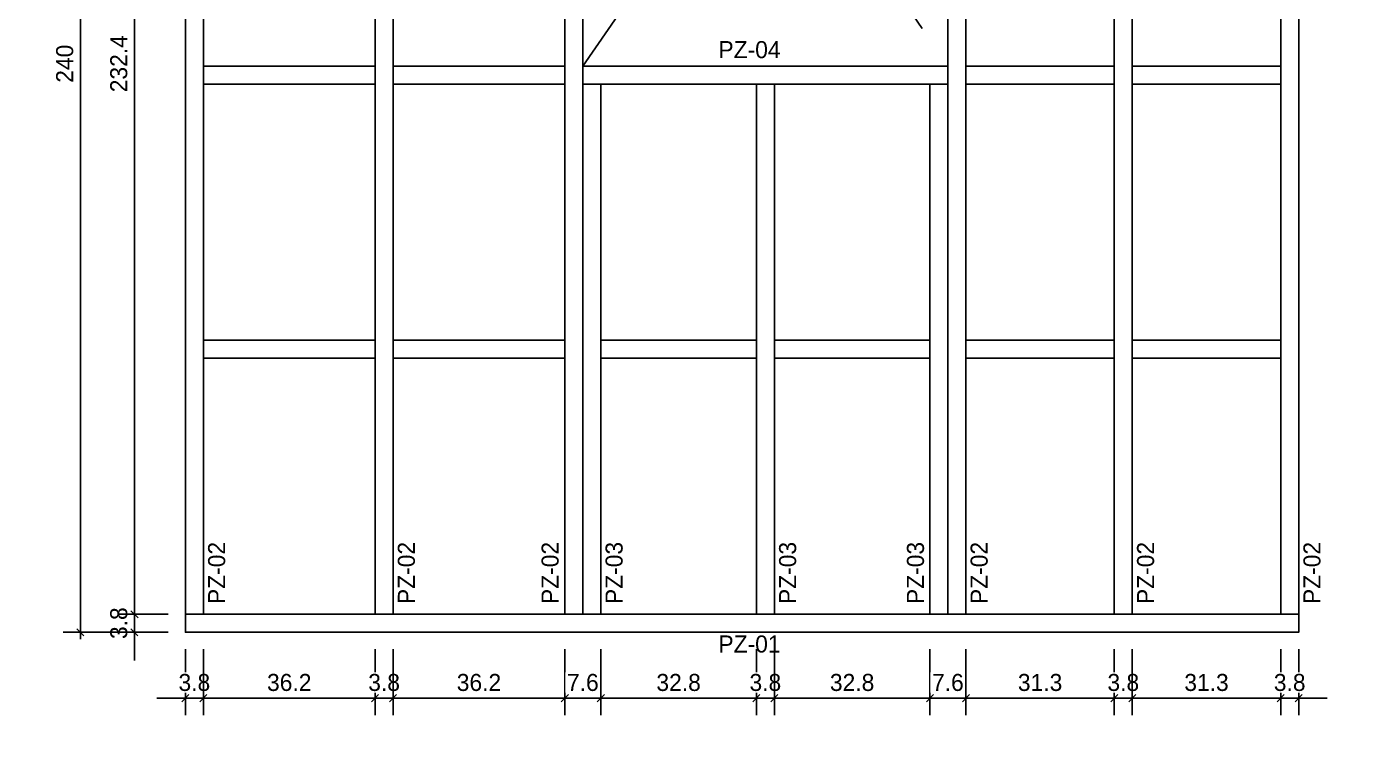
# Model space of a CAD drawing. Header units: millimetres. Extents: x 19458 to 19801, y 4351 to 4752.
# Drawn here: x 19547.248 to 19550.078, y 4504.776 to 4506.265 of the extents above; entities that cross this region are included whole.
import ezdxf

# ---------------------------------------------------------------- set-up
doc = ezdxf.new("R2010")
doc.units = ezdxf.units.MM
doc.linetypes.add('HIDDEN2', pattern=[4.7625, 3.175, -1.5875])
for name, color, linetype in [('0 @ 0.2', 7, 'Continuous'), ('cotas', 1, 'Continuous'), ('cotas @ 300', 1, 'Continuous'), ('cotas @ 400', 1, 'Continuous'), ('cotas @ 500', 1, 'Continuous'), ('PANELES PARED', 2, 'Continuous'), ('TEXTO @ 0.2', 2, 'Continuous')]:
    doc.layers.add(name, color=color, linetype=linetype)
doc.styles.add('century gothic', font='GOTHIC.TTF')
doc.styles.add('COTAS SMC', font='GOTHIC.TTF')
doc.dimstyles.new('ANOTATIVE 100 SMCONSTRUCCIONES', dxfattribs={"dimscale": 0, "dimtxt": 0.18, "dimasz": 0.15, "dimexe": 0.18, "dimexo": 0.09, "dimgap": 0.1, "dimtad": 1, "dimzin": 0, "dimdsep": 46, "dimtxsty": 'century gothic', "dimblk1": 'FLECHA1', "dimblk2": 'FLECHA1', "dimsah": 1, "dimcen": 0.18, "dimdle": 0.075, "dimclrd": 1, "dimclre": 1, "dimclrt": 2, "dimaunit": 1, "dimadec": 0, "dimazin": 0, "dimtfac": 0.75, "dimtix": 1, "dimtmove": 2, "dimatfit": 3, "dimfxl": 0.09, "dimtvp": 1.5, "dimtfill": 1, "dimtolj": 1, "dimtzin": 0, "dimarcsym": 0})
doc.dimstyles.new('ANOTATIVE CM SMCONSTRUCCIONES', dxfattribs={"dimscale": 0, "dimtxt": 0.18, "dimasz": 0.15, "dimexe": 0.18, "dimexo": 0.18, "dimgap": 0.07, "dimtad": 1, "dimdec": 1, "dimlfac": 100, "dimdsep": 46, "dimtxsty": 'century gothic', "dimblk1": 'FLECHA1', "dimblk2": 'FLECHA1', "dimsah": 1, "dimcen": 0.18, "dimdle": 0.075, "dimclrd": 1, "dimclre": 1, "dimclrt": 2, "dimaunit": 1, "dimadec": 0, "dimazin": 2, "dimtfac": 0.75, "dimtdec": 1, "dimtix": 1, "dimtmove": 2, "dimatfit": 3, "dimfxl": 0.09, "dimtvp": 1.5, "dimtfill": 1, "dimtolj": 1, "dimtzin": 0, "dimarcsym": 0})
doc.dimstyles.new('PIES SMCONSTRUCCIONES', dxfattribs={"dimscale": 0, "dimtxt": 0.18, "dimasz": 0.2, "dimexe": 0.18, "dimexo": 0, "dimgap": 0.1, "dimtad": 1, "dimdec": 0, "dimlfac": 39.370079, "dimzin": 0, "dimdsep": 46, "dimlunit": 4, "dimtxsty": 'COTAS SMC', "dimblk1": 'FLECHA1', "dimblk2": 'FLECHA1', "dimsah": 1, "dimcen": 0.2, "dimdle": 0.075, "dimclrd": 1, "dimclre": 1, "dimclrt": 2, "dimaunit": 1, "dimadec": 0, "dimazin": 0, "dimtfac": 0.75, "dimtdec": 0, "dimtix": 1, "dimtmove": 2, "dimatfit": 3, "dimfxl": 0.09, "dimtvp": 1.5, "dimtfill": 1, "dimtolj": 1, "dimtzin": 0, "dimarcsym": 0})

# ---------------------------------------------------------------- blocks, each defined once
blk = doc.blocks.new('FLECHA1')
at = {"color": 4}
blk.add_line((-0.246176, -0.248081), (0.248081, 0.25), dxfattribs=at)
at = {"color": 1}
blk.add_line((-1, 0), (0.496162, 0), dxfattribs=at)
blk = doc.blocks.new('*D1568')
at = {"layer": 'cotas', "color": 1, "lineweight": -2, "transparency": 16777216}
for p, q in [((19614.326, 4625.8448), (19614.326, 4700.8448)), ((19570.9836, 4550.8448), (19524.326, 4550.8448)), ((19614.326, 4548.4298), (19614.326, 4550.8448)), ((19570.5339, 4548.4298), (19524.326, 4548.4298)), ((19614.326, 4473.4298), (19614.326, 4398.4298))]:
    blk.add_line(p, q, dxfattribs=at)
at = {"layer": 'Defpoints', "color": 0, "transparency": 16777216}
for p in [(19614.326, 4550.8448), (19615.9836, 4550.8448), (19615.5339, 4548.4298)]:
    blk.add_point(p, dxfattribs=at)
at = {"layer": 'cotas', "color": 1, "lineweight": -2, "transparency": 16777216, "xscale": 75, "yscale": 75, "zscale": 75}
for p, rotation in [((19614.326, 4550.8448), 270), ((19614.326, 4548.4298), 90)]:
    blk.add_blockref('FLECHA1', p, dxfattribs=dict(at, rotation=rotation))
at = {"layer": 'cotas', "color": 2, "transparency": 16777216, "insert": (19517.3376, 4549.6373), "char_height": 90, "attachment_point": 5, "rotation": 90, "style": 'century gothic', "bg_fill": 3, "box_fill_scale": 1.1, "bg_fill_color": 256, "bg_fill_true_color": 13158600, "bg_fill_transparency": 0}
blk.add_mtext('\\A1;2.42', dxfattribs=at)
blk = doc.blocks.new('*D1614')
at = {"layer": 'cotas', "color": 1, "lineweight": -2, "transparency": 16777216}
for p, q in [((19614.326, 4595.8448), (19614.326, 4640.8448)), ((19588.9836, 4550.8448), (19560.326, 4550.8448)), ((19614.326, 4548.4298), (19614.326, 4550.8448)), ((19588.5339, 4548.4298), (19560.326, 4548.4298)), ((19614.326, 4503.4298), (19614.326, 4458.4298))]:
    blk.add_line(p, q, dxfattribs=at)
at = {"layer": 'Defpoints', "color": 0, "transparency": 16777216}
for p in [(19614.326, 4550.8448), (19615.9836, 4550.8448), (19615.5339, 4548.4298)]:
    blk.add_point(p, dxfattribs=at)
at = {"layer": 'cotas', "color": 1, "lineweight": -2, "transparency": 16777216, "xscale": 45, "yscale": 45, "zscale": 45}
for p, rotation in [((19614.326, 4550.8448), 270), ((19614.326, 4548.4298), 90)]:
    blk.add_blockref('FLECHA1', p, dxfattribs=dict(at, rotation=rotation))
at = {"layer": 'cotas', "color": 2, "transparency": 16777216, "insert": (19556.133, 4549.6373), "char_height": 54, "attachment_point": 5, "rotation": 90, "style": 'century gothic', "bg_fill": 3, "box_fill_scale": 1.1, "bg_fill_color": 256, "bg_fill_true_color": 13158600, "bg_fill_transparency": 0}
blk.add_mtext('\\A1;2.42', dxfattribs=at)
blk = doc.blocks.new('*D1620')
at = {"layer": 'cotas', "color": 1, "lineweight": -2, "transparency": 16777216}
for p, q in [((19614.326, 4610.8448), (19614.326, 4670.8448)), ((19579.9836, 4550.8448), (19542.326, 4550.8448)), ((19614.326, 4548.4298), (19614.326, 4550.8448)), ((19579.5339, 4548.4298), (19542.326, 4548.4298)), ((19614.326, 4488.4298), (19614.326, 4428.4298))]:
    blk.add_line(p, q, dxfattribs=at)
at = {"layer": 'Defpoints', "color": 0, "transparency": 16777216}
for p in [(19614.326, 4550.8448), (19615.9836, 4550.8448), (19615.5339, 4548.4298)]:
    blk.add_point(p, dxfattribs=at)
at = {"layer": 'cotas', "color": 1, "lineweight": -2, "transparency": 16777216, "xscale": 60, "yscale": 60, "zscale": 60}
for p, rotation in [((19614.326, 4550.8448), 270), ((19614.326, 4548.4298), 90)]:
    blk.add_blockref('FLECHA1', p, dxfattribs=dict(at, rotation=rotation))
at = {"layer": 'cotas', "color": 2, "transparency": 16777216, "insert": (19536.7353, 4549.6373), "char_height": 72, "attachment_point": 5, "rotation": 90, "style": 'century gothic', "bg_fill": 3, "box_fill_scale": 1.1, "bg_fill_color": 256, "bg_fill_true_color": 13158600, "bg_fill_transparency": 0}
blk.add_mtext('\\A1;2.42', dxfattribs=at)
blk = doc.blocks.new('*D1623')
at = {"layer": 'cotas', "color": 1, "lineweight": -2, "transparency": 16777216}
for p, q in [((19620.0128, 4651.7533), (19620.0128, 4751.7533)), ((19620.4168, 4551.7533), (19530.0128, 4551.7533)), ((19620.0128, 4550.5333), (19620.0128, 4551.7533)), ((19620.4168, 4550.5333), (19530.0128, 4550.5333)), ((19620.0128, 4450.5333), (19620.0128, 4350.5333))]:
    blk.add_line(p, q, dxfattribs=at)
at = {"layer": 'Defpoints', "color": 0, "transparency": 16777216}
for p in [(19620.0128, 4551.7533), (19620.4168, 4551.7533), (19620.4168, 4550.5333)]:
    blk.add_point(p, dxfattribs=at)
at = {"layer": 'cotas', "color": 1, "lineweight": -2, "transparency": 16777216, "xscale": 100, "yscale": 100, "zscale": 100}
for p, rotation in [((19620.0128, 4551.7533), 270), ((19620.0128, 4550.5333), 90)]:
    blk.add_blockref('FLECHA1', p, dxfattribs=dict(at, rotation=rotation))
at = {"layer": 'cotas', "color": 2, "transparency": 16777216, "insert": (19523.8809, 4551.1433), "char_height": 90, "attachment_point": 5, "rotation": 90, "style": 'COTAS SMC', "bg_fill": 3, "box_fill_scale": 1.1, "bg_fill_color": 256, "bg_fill_true_color": 13158600, "bg_fill_transparency": 0}
blk.add_mtext("\\A1;4'", dxfattribs=at)
blk = doc.blocks.new('PP9')
at = {"layer": 'PANELES PARED', "color": 8, "linetype": 'HIDDEN2', "ltscale": 0.1}
for p, q in [((19480.4086, 4520.0188), (19481.1786, 4521.1482)), ((19480.4086, 4521.1482), (19481.1786, 4520.0188))]:
    blk.add_line(p, q, dxfattribs=at)
at = {"layer": 'PANELES PARED'}
for points in [[(19479.5702, 4521.2242), (19479.5702, 4521.1862), (19481.9186, 4521.1862), (19481.9186, 4521.2242)], [(19479.6082, 4521.1862), (19479.5702, 4521.1862), (19479.5702, 4518.8622), (19479.6082, 4518.8622)], [(19480.0084, 4521.1862), (19479.9704, 4521.1862), (19479.9704, 4518.8622), (19480.0084, 4518.8622)], [(19480.4086, 4521.1862), (19480.3706, 4521.1862), (19480.3706, 4518.8622), (19480.4086, 4518.8622)], [(19480.4086, 4521.1862), (19480.4086, 4521.1482), (19481.1786, 4521.1482), (19481.1786, 4521.1862)], [(19481.2166, 4521.1862), (19481.1786, 4521.1862), (19481.1786, 4518.8622), (19481.2166, 4518.8622)], [(19481.5676, 4521.1862), (19481.5296, 4521.1862), (19481.5296, 4518.8622), (19481.5676, 4518.8622)], [(19481.9186, 4521.1862), (19481.8806, 4521.1862), (19481.8806, 4518.8622), (19481.9186, 4518.8622)], [(19479.6082, 4520.6215), (19479.6082, 4520.5835), (19479.9704, 4520.5835), (19479.9704, 4520.6215)], [(19480.0084, 4520.6215), (19480.0084, 4520.5835), (19480.3706, 4520.5835), (19480.3706, 4520.6215)], [(19481.2166, 4520.6215), (19481.2166, 4520.5835), (19481.5296, 4520.5835), (19481.5296, 4520.6215)], [(19481.5676, 4520.6215), (19481.5676, 4520.5835), (19481.8806, 4520.5835), (19481.8806, 4520.6215)], [(19479.6082, 4520.0188), (19479.6082, 4519.9808), (19479.9704, 4519.9808), (19479.9704, 4520.0188)], [(19480.0084, 4520.0188), (19480.0084, 4519.9808), (19480.3706, 4519.9808), (19480.3706, 4520.0188)], [(19480.4086, 4520.0188), (19480.4086, 4519.9808), (19481.1786, 4519.9808), (19481.1786, 4520.0188)], [(19481.2166, 4520.0188), (19481.2166, 4519.9808), (19481.5296, 4519.9808), (19481.5296, 4520.0188)], [(19481.5676, 4520.0188), (19481.5676, 4519.9808), (19481.8806, 4519.9808), (19481.8806, 4520.0188)], [(19480.4466, 4519.9808), (19480.4086, 4519.9808), (19480.4086, 4518.8622), (19480.4466, 4518.8622)], [(19480.8126, 4519.9808), (19480.7746, 4519.9808), (19480.7746, 4518.8622), (19480.8126, 4518.8622)], [(19481.1786, 4519.9808), (19481.1406, 4519.9808), (19481.1406, 4518.8622), (19481.1786, 4518.8622)], [(19479.6082, 4519.4405), (19479.6082, 4519.4025), (19479.9704, 4519.4025), (19479.9704, 4519.4405)], [(19480.0084, 4519.4405), (19480.0084, 4519.4025), (19480.3706, 4519.4025), (19480.3706, 4519.4405)], [(19480.4466, 4519.4405), (19480.4466, 4519.4025), (19480.7746, 4519.4025), (19480.7746, 4519.4405)], [(19480.8126, 4519.4405), (19480.8126, 4519.4025), (19481.1406, 4519.4025), (19481.1406, 4519.4405)], [(19481.2166, 4519.4405), (19481.2166, 4519.4025), (19481.5296, 4519.4025), (19481.5296, 4519.4405)], [(19481.5676, 4519.4405), (19481.5676, 4519.4025), (19481.8806, 4519.4025), (19481.8806, 4519.4405)], [(19479.5702, 4518.8622), (19479.5702, 4518.8242), (19481.9186, 4518.8242), (19481.9186, 4518.8622)]]:
    blk.add_lwpolyline(points, close=True, dxfattribs=at)
blk = doc.blocks.new('*D489')
at = {"color": 1, "lineweight": -2, "transparency": 16777216}
for p, q in [((19547.4752, 4505.0553), (19547.4752, 4505.0853)), ((19547.5466, 4505.0253), (19547.4392, 4505.0253)), ((19547.4752, 4504.9873), (19547.4752, 4505.0253)), ((19547.5466, 4504.9873), (19547.4392, 4504.9873)), ((19547.4752, 4504.9573), (19547.4752, 4504.9273))]:
    blk.add_line(p, q, dxfattribs=at)
at = {"layer": 'Defpoints', "color": 0, "transparency": 16777216}
for p in [(19547.5826, 4505.0253), (19547.5826, 4504.9873)]:
    blk.add_point(p, dxfattribs=at)
at = {"color": 1, "lineweight": -2, "transparency": 16777216, "xscale": 0.03, "yscale": 0.03, "zscale": 0.03}
for p, rotation in [((19547.4752, 4505.0253), 270), ((19547.4752, 4504.9873), 90)]:
    blk.add_blockref('FLECHA1', p, dxfattribs=dict(at, rotation=rotation))
at = {"color": 2, "transparency": 16777216, "insert": (19547.4423, 4505.0063), "char_height": 0.036, "attachment_point": 5, "rotation": 90, "style": 'century gothic', "bg_fill": 3, "box_fill_scale": 1.1, "bg_fill_color": 256, "bg_fill_true_color": 13158600, "bg_fill_transparency": 0}
blk.add_mtext('\\A1;3.8', dxfattribs=at)
at = {"layer": 'Defpoints', "color": 0, "transparency": 16777216}
blk.add_point((19547.4752, 4505.0253), dxfattribs=at)
blk = doc.blocks.new('*D490')
at = {"color": 1, "lineweight": -2, "transparency": 16777216}
for p, q in [((19547.5466, 4507.3493), (19547.4392, 4507.3493)), ((19547.4752, 4505.0553), (19547.4752, 4507.3193)), ((19547.5466, 4505.0253), (19547.4392, 4505.0253))]:
    blk.add_line(p, q, dxfattribs=at)
at = {"layer": 'Defpoints', "color": 0, "transparency": 16777216}
for p in [(19547.4752, 4507.3493), (19547.5826, 4507.3493), (19547.5826, 4505.0253)]:
    blk.add_point(p, dxfattribs=at)
at = {"color": 1, "lineweight": -2, "transparency": 16777216, "xscale": 0.03, "yscale": 0.03, "zscale": 0.03}
for p, rotation in [((19547.4752, 4507.3493), 90), ((19547.4752, 4505.0253), 270)]:
    blk.add_blockref('FLECHA1', p, dxfattribs=dict(at, rotation=rotation))
at = {"color": 2, "transparency": 16777216, "insert": (19547.4423, 4506.1873), "char_height": 0.036, "attachment_point": 5, "rotation": 90, "style": 'century gothic', "bg_fill": 3, "box_fill_scale": 1.1, "bg_fill_color": 256, "bg_fill_true_color": 13158600, "bg_fill_transparency": 0}
blk.add_mtext('\\A1;232.4', dxfattribs=at)
blk = doc.blocks.new('*D492')
at = {"color": 1, "lineweight": -2, "transparency": 16777216}
for p, q in [((19547.5466, 4507.3873), (19547.3251, 4507.3873)), ((19547.3611, 4505.0173), (19547.3611, 4507.3573)), ((19547.5466, 4504.9873), (19547.3251, 4504.9873))]:
    blk.add_line(p, q, dxfattribs=at)
at = {"layer": 'Defpoints', "color": 0, "transparency": 16777216}
for p in [(19547.3611, 4507.3873), (19547.5826, 4507.3873), (19547.5826, 4504.9873)]:
    blk.add_point(p, dxfattribs=at)
at = {"color": 1, "lineweight": -2, "transparency": 16777216, "xscale": 0.03, "yscale": 0.03, "zscale": 0.03}
for p, rotation in [((19547.3611, 4507.3873), 90), ((19547.3611, 4504.9873), 270)]:
    blk.add_blockref('FLECHA1', p, dxfattribs=dict(at, rotation=rotation))
at = {"color": 2, "transparency": 16777216, "insert": (19547.3282, 4506.1873), "char_height": 0.036, "attachment_point": 5, "rotation": 90, "style": 'century gothic', "bg_fill": 3, "box_fill_scale": 1.1, "bg_fill_color": 256, "bg_fill_true_color": 13158600, "bg_fill_transparency": 0}
blk.add_mtext('\\A1;240', dxfattribs=at)
blk = doc.blocks.new('*D499')
at = {"color": 1, "lineweight": -2, "transparency": 16777216}
for p, q in [((19547.5826, 4504.9513), (19547.5826, 4504.8121)), ((19547.6206, 4504.9513), (19547.6206, 4504.8121)), ((19547.5526, 4504.8481), (19547.5226, 4504.8481)), ((19547.5826, 4504.8481), (19547.6206, 4504.8481)), ((19547.6506, 4504.8481), (19547.6806, 4504.8481))]:
    blk.add_line(p, q, dxfattribs=at)
at = {"layer": 'Defpoints', "color": 0, "transparency": 16777216}
for p in [(19547.5826, 4504.9873), (19547.6206, 4504.9873)]:
    blk.add_point(p, dxfattribs=at)
at = {"color": 1, "lineweight": -2, "transparency": 16777216, "xscale": 0.03, "yscale": 0.03, "zscale": 0.03}
blk.add_blockref('FLECHA1', (19547.5826, 4504.8481), dxfattribs=at)
at = {"color": 1, "lineweight": -2, "transparency": 16777216, "xscale": 0.03, "yscale": 0.03, "zscale": 0.03, "rotation": 180}
blk.add_blockref('FLECHA1', (19547.6206, 4504.8481), dxfattribs=at)
at = {"color": 2, "transparency": 16777216, "insert": (19547.6016, 4504.881), "char_height": 0.036, "attachment_point": 5, "style": 'century gothic', "bg_fill": 3, "box_fill_scale": 1.1, "bg_fill_color": 256, "bg_fill_true_color": 13158600, "bg_fill_transparency": 0}
blk.add_mtext('\\A1;3.8', dxfattribs=at)
at = {"layer": 'Defpoints', "color": 0, "transparency": 16777216}
blk.add_point((19547.6206, 4504.8481), dxfattribs=at)
blk = doc.blocks.new('*D500')
at = {"color": 1, "lineweight": -2, "transparency": 16777216}
for p, q in [((19547.6206, 4504.9513), (19547.6206, 4504.8121)), ((19547.9828, 4504.9513), (19547.9828, 4504.8121)), ((19547.6506, 4504.8481), (19547.9528, 4504.8481))]:
    blk.add_line(p, q, dxfattribs=at)
at = {"layer": 'Defpoints', "color": 0, "transparency": 16777216}
for p in [(19547.6206, 4504.9873), (19547.9828, 4504.9873), (19547.9828, 4504.8481)]:
    blk.add_point(p, dxfattribs=at)
at = {"color": 1, "lineweight": -2, "transparency": 16777216, "xscale": 0.03, "yscale": 0.03, "zscale": 0.03, "rotation": 180}
blk.add_blockref('FLECHA1', (19547.6206, 4504.8481), dxfattribs=at)
at = {"color": 1, "lineweight": -2, "transparency": 16777216, "xscale": 0.03, "yscale": 0.03, "zscale": 0.03}
blk.add_blockref('FLECHA1', (19547.9828, 4504.8481), dxfattribs=at)
at = {"color": 2, "transparency": 16777216, "insert": (19547.8017, 4504.881), "char_height": 0.036, "attachment_point": 5, "style": 'century gothic', "bg_fill": 3, "box_fill_scale": 1.1, "bg_fill_color": 256, "bg_fill_true_color": 13158600, "bg_fill_transparency": 0}
blk.add_mtext('\\A1;36.2', dxfattribs=at)
blk = doc.blocks.new('*D501')
at = {"color": 1, "lineweight": -2, "transparency": 16777216}
for p, q in [((19547.9828, 4504.9513), (19547.9828, 4504.8121)), ((19548.0208, 4504.9513), (19548.0208, 4504.8121)), ((19547.9528, 4504.8481), (19547.9228, 4504.8481)), ((19547.9828, 4504.8481), (19548.0208, 4504.8481)), ((19548.0508, 4504.8481), (19548.0808, 4504.8481))]:
    blk.add_line(p, q, dxfattribs=at)
at = {"layer": 'Defpoints', "color": 0, "transparency": 16777216}
for p in [(19547.9828, 4504.9873), (19548.0208, 4504.9873)]:
    blk.add_point(p, dxfattribs=at)
at = {"color": 1, "lineweight": -2, "transparency": 16777216, "xscale": 0.03, "yscale": 0.03, "zscale": 0.03}
blk.add_blockref('FLECHA1', (19547.9828, 4504.8481), dxfattribs=at)
at = {"color": 1, "lineweight": -2, "transparency": 16777216, "xscale": 0.03, "yscale": 0.03, "zscale": 0.03, "rotation": 180}
blk.add_blockref('FLECHA1', (19548.0208, 4504.8481), dxfattribs=at)
at = {"color": 2, "transparency": 16777216, "insert": (19548.0018, 4504.881), "char_height": 0.036, "attachment_point": 5, "style": 'century gothic', "bg_fill": 3, "box_fill_scale": 1.1, "bg_fill_color": 256, "bg_fill_true_color": 13158600, "bg_fill_transparency": 0}
blk.add_mtext('\\A1;3.8', dxfattribs=at)
at = {"layer": 'Defpoints', "color": 0, "transparency": 16777216}
blk.add_point((19548.0208, 4504.8481), dxfattribs=at)
blk = doc.blocks.new('*D502')
at = {"color": 1, "lineweight": -2, "transparency": 16777216}
for p, q in [((19548.0208, 4504.9513), (19548.0208, 4504.8121)), ((19548.383, 4504.9513), (19548.383, 4504.8121)), ((19548.0508, 4504.8481), (19548.353, 4504.8481))]:
    blk.add_line(p, q, dxfattribs=at)
at = {"layer": 'Defpoints', "color": 0, "transparency": 16777216}
for p in [(19548.0208, 4504.9873), (19548.383, 4504.9873), (19548.383, 4504.8481)]:
    blk.add_point(p, dxfattribs=at)
at = {"color": 1, "lineweight": -2, "transparency": 16777216, "xscale": 0.03, "yscale": 0.03, "zscale": 0.03, "rotation": 180}
blk.add_blockref('FLECHA1', (19548.0208, 4504.8481), dxfattribs=at)
at = {"color": 1, "lineweight": -2, "transparency": 16777216, "xscale": 0.03, "yscale": 0.03, "zscale": 0.03}
blk.add_blockref('FLECHA1', (19548.383, 4504.8481), dxfattribs=at)
at = {"color": 2, "transparency": 16777216, "insert": (19548.2019, 4504.881), "char_height": 0.036, "attachment_point": 5, "style": 'century gothic', "bg_fill": 3, "box_fill_scale": 1.1, "bg_fill_color": 256, "bg_fill_true_color": 13158600, "bg_fill_transparency": 0}
blk.add_mtext('\\A1;36.2', dxfattribs=at)
blk = doc.blocks.new('*D503')
at = {"color": 1, "lineweight": -2, "transparency": 16777216}
for p, q in [((19548.383, 4504.9513), (19548.383, 4504.8121)), ((19548.459, 4504.9513), (19548.459, 4504.8121)), ((19548.353, 4504.8481), (19548.323, 4504.8481)), ((19548.383, 4504.8481), (19548.459, 4504.8481)), ((19548.489, 4504.8481), (19548.519, 4504.8481))]:
    blk.add_line(p, q, dxfattribs=at)
at = {"layer": 'Defpoints', "color": 0, "transparency": 16777216}
for p in [(19548.383, 4504.9873), (19548.459, 4504.9873)]:
    blk.add_point(p, dxfattribs=at)
at = {"color": 1, "lineweight": -2, "transparency": 16777216, "xscale": 0.03, "yscale": 0.03, "zscale": 0.03}
blk.add_blockref('FLECHA1', (19548.383, 4504.8481), dxfattribs=at)
at = {"color": 1, "lineweight": -2, "transparency": 16777216, "xscale": 0.03, "yscale": 0.03, "zscale": 0.03, "rotation": 180}
blk.add_blockref('FLECHA1', (19548.459, 4504.8481), dxfattribs=at)
at = {"color": 2, "transparency": 16777216, "insert": (19548.421, 4504.881), "char_height": 0.036, "attachment_point": 5, "style": 'century gothic', "bg_fill": 3, "box_fill_scale": 1.1, "bg_fill_color": 256, "bg_fill_true_color": 13158600, "bg_fill_transparency": 0}
blk.add_mtext('\\A1;7.6', dxfattribs=at)
at = {"layer": 'Defpoints', "color": 0, "transparency": 16777216}
blk.add_point((19548.459, 4504.8481), dxfattribs=at)
blk = doc.blocks.new('*D504')
at = {"color": 1, "lineweight": -2, "transparency": 16777216}
for p, q in [((19548.459, 4504.9513), (19548.459, 4504.8121)), ((19548.787, 4504.9513), (19548.787, 4504.8121)), ((19548.489, 4504.8481), (19548.757, 4504.8481))]:
    blk.add_line(p, q, dxfattribs=at)
at = {"layer": 'Defpoints', "color": 0, "transparency": 16777216}
for p in [(19548.459, 4504.9873), (19548.787, 4504.9873), (19548.787, 4504.8481)]:
    blk.add_point(p, dxfattribs=at)
at = {"color": 1, "lineweight": -2, "transparency": 16777216, "xscale": 0.03, "yscale": 0.03, "zscale": 0.03, "rotation": 180}
blk.add_blockref('FLECHA1', (19548.459, 4504.8481), dxfattribs=at)
at = {"color": 1, "lineweight": -2, "transparency": 16777216, "xscale": 0.03, "yscale": 0.03, "zscale": 0.03}
blk.add_blockref('FLECHA1', (19548.787, 4504.8481), dxfattribs=at)
at = {"color": 2, "transparency": 16777216, "insert": (19548.623, 4504.881), "char_height": 0.036, "attachment_point": 5, "style": 'century gothic', "bg_fill": 3, "box_fill_scale": 1.1, "bg_fill_color": 256, "bg_fill_true_color": 13158600, "bg_fill_transparency": 0}
blk.add_mtext('\\A1;32.8', dxfattribs=at)
blk = doc.blocks.new('*D505')
at = {"color": 1, "lineweight": -2, "transparency": 16777216}
for p, q in [((19548.787, 4504.9513), (19548.787, 4504.8121)), ((19548.825, 4504.9513), (19548.825, 4504.8121)), ((19548.757, 4504.8481), (19548.727, 4504.8481)), ((19548.787, 4504.8481), (19548.825, 4504.8481)), ((19548.855, 4504.8481), (19548.885, 4504.8481))]:
    blk.add_line(p, q, dxfattribs=at)
at = {"layer": 'Defpoints', "color": 0, "transparency": 16777216}
for p in [(19548.787, 4504.9873), (19548.825, 4504.9873)]:
    blk.add_point(p, dxfattribs=at)
at = {"color": 1, "lineweight": -2, "transparency": 16777216, "xscale": 0.03, "yscale": 0.03, "zscale": 0.03}
blk.add_blockref('FLECHA1', (19548.787, 4504.8481), dxfattribs=at)
at = {"color": 1, "lineweight": -2, "transparency": 16777216, "xscale": 0.03, "yscale": 0.03, "zscale": 0.03, "rotation": 180}
blk.add_blockref('FLECHA1', (19548.825, 4504.8481), dxfattribs=at)
at = {"color": 2, "transparency": 16777216, "insert": (19548.806, 4504.881), "char_height": 0.036, "attachment_point": 5, "style": 'century gothic', "bg_fill": 3, "box_fill_scale": 1.1, "bg_fill_color": 256, "bg_fill_true_color": 13158600, "bg_fill_transparency": 0}
blk.add_mtext('\\A1;3.8', dxfattribs=at)
at = {"layer": 'Defpoints', "color": 0, "transparency": 16777216}
blk.add_point((19548.825, 4504.8481), dxfattribs=at)
blk = doc.blocks.new('*D506')
at = {"color": 1, "lineweight": -2, "transparency": 16777216}
for p, q in [((19548.825, 4504.9513), (19548.825, 4504.8121)), ((19549.153, 4504.9513), (19549.153, 4504.8121)), ((19548.855, 4504.8481), (19549.123, 4504.8481))]:
    blk.add_line(p, q, dxfattribs=at)
at = {"layer": 'Defpoints', "color": 0, "transparency": 16777216}
for p in [(19548.825, 4504.9873), (19549.153, 4504.9873), (19549.153, 4504.8481)]:
    blk.add_point(p, dxfattribs=at)
at = {"color": 1, "lineweight": -2, "transparency": 16777216, "xscale": 0.03, "yscale": 0.03, "zscale": 0.03, "rotation": 180}
blk.add_blockref('FLECHA1', (19548.825, 4504.8481), dxfattribs=at)
at = {"color": 1, "lineweight": -2, "transparency": 16777216, "xscale": 0.03, "yscale": 0.03, "zscale": 0.03}
blk.add_blockref('FLECHA1', (19549.153, 4504.8481), dxfattribs=at)
at = {"color": 2, "transparency": 16777216, "insert": (19548.989, 4504.881), "char_height": 0.036, "attachment_point": 5, "style": 'century gothic', "bg_fill": 3, "box_fill_scale": 1.1, "bg_fill_color": 256, "bg_fill_true_color": 13158600, "bg_fill_transparency": 0}
blk.add_mtext('\\A1;32.8', dxfattribs=at)
blk = doc.blocks.new('*D507')
at = {"color": 1, "lineweight": -2, "transparency": 16777216}
for p, q in [((19549.153, 4504.9513), (19549.153, 4504.8121)), ((19549.229, 4504.9513), (19549.229, 4504.8121)), ((19549.123, 4504.8481), (19549.093, 4504.8481)), ((19549.153, 4504.8481), (19549.229, 4504.8481)), ((19549.259, 4504.8481), (19549.289, 4504.8481))]:
    blk.add_line(p, q, dxfattribs=at)
at = {"layer": 'Defpoints', "color": 0, "transparency": 16777216}
for p in [(19549.153, 4504.9873), (19549.229, 4504.9873)]:
    blk.add_point(p, dxfattribs=at)
at = {"color": 1, "lineweight": -2, "transparency": 16777216, "xscale": 0.03, "yscale": 0.03, "zscale": 0.03}
blk.add_blockref('FLECHA1', (19549.153, 4504.8481), dxfattribs=at)
at = {"color": 1, "lineweight": -2, "transparency": 16777216, "xscale": 0.03, "yscale": 0.03, "zscale": 0.03, "rotation": 180}
blk.add_blockref('FLECHA1', (19549.229, 4504.8481), dxfattribs=at)
at = {"color": 2, "transparency": 16777216, "insert": (19549.191, 4504.881), "char_height": 0.036, "attachment_point": 5, "style": 'century gothic', "bg_fill": 3, "box_fill_scale": 1.1, "bg_fill_color": 256, "bg_fill_true_color": 13158600, "bg_fill_transparency": 0}
blk.add_mtext('\\A1;7.6', dxfattribs=at)
at = {"layer": 'Defpoints', "color": 0, "transparency": 16777216}
blk.add_point((19549.229, 4504.8481), dxfattribs=at)
blk = doc.blocks.new('*D508')
at = {"color": 1, "lineweight": -2, "transparency": 16777216}
for p, q in [((19549.229, 4504.9513), (19549.229, 4504.8121)), ((19549.542, 4504.9513), (19549.542, 4504.8121)), ((19549.259, 4504.8481), (19549.512, 4504.8481))]:
    blk.add_line(p, q, dxfattribs=at)
at = {"layer": 'Defpoints', "color": 0, "transparency": 16777216}
for p in [(19549.229, 4504.9873), (19549.542, 4504.9873), (19549.542, 4504.8481)]:
    blk.add_point(p, dxfattribs=at)
at = {"color": 1, "lineweight": -2, "transparency": 16777216, "xscale": 0.03, "yscale": 0.03, "zscale": 0.03, "rotation": 180}
blk.add_blockref('FLECHA1', (19549.229, 4504.8481), dxfattribs=at)
at = {"color": 1, "lineweight": -2, "transparency": 16777216, "xscale": 0.03, "yscale": 0.03, "zscale": 0.03}
blk.add_blockref('FLECHA1', (19549.542, 4504.8481), dxfattribs=at)
at = {"color": 2, "transparency": 16777216, "insert": (19549.3855, 4504.881), "char_height": 0.036, "attachment_point": 5, "style": 'century gothic', "bg_fill": 3, "box_fill_scale": 1.1, "bg_fill_color": 256, "bg_fill_true_color": 13158600, "bg_fill_transparency": 0}
blk.add_mtext('\\A1;31.3', dxfattribs=at)
blk = doc.blocks.new('*D509')
at = {"color": 1, "lineweight": -2, "transparency": 16777216}
for p, q in [((19549.542, 4504.9513), (19549.542, 4504.8121)), ((19549.58, 4504.9513), (19549.58, 4504.8121)), ((19549.512, 4504.8481), (19549.482, 4504.8481)), ((19549.542, 4504.8481), (19549.58, 4504.8481)), ((19549.61, 4504.8481), (19549.64, 4504.8481))]:
    blk.add_line(p, q, dxfattribs=at)
at = {"layer": 'Defpoints', "color": 0, "transparency": 16777216}
for p in [(19549.542, 4504.9873), (19549.58, 4504.9873)]:
    blk.add_point(p, dxfattribs=at)
at = {"color": 1, "lineweight": -2, "transparency": 16777216, "xscale": 0.03, "yscale": 0.03, "zscale": 0.03}
blk.add_blockref('FLECHA1', (19549.542, 4504.8481), dxfattribs=at)
at = {"color": 1, "lineweight": -2, "transparency": 16777216, "xscale": 0.03, "yscale": 0.03, "zscale": 0.03, "rotation": 180}
blk.add_blockref('FLECHA1', (19549.58, 4504.8481), dxfattribs=at)
at = {"color": 2, "transparency": 16777216, "insert": (19549.561, 4504.881), "char_height": 0.036, "attachment_point": 5, "style": 'century gothic', "bg_fill": 3, "box_fill_scale": 1.1, "bg_fill_color": 256, "bg_fill_true_color": 13158600, "bg_fill_transparency": 0}
blk.add_mtext('\\A1;3.8', dxfattribs=at)
at = {"layer": 'Defpoints', "color": 0, "transparency": 16777216}
blk.add_point((19549.58, 4504.8481), dxfattribs=at)
blk = doc.blocks.new('*D510')
at = {"color": 1, "lineweight": -2, "transparency": 16777216}
for p, q in [((19549.58, 4504.9513), (19549.58, 4504.8121)), ((19549.893, 4504.9513), (19549.893, 4504.8121)), ((19549.61, 4504.8481), (19549.863, 4504.8481))]:
    blk.add_line(p, q, dxfattribs=at)
at = {"layer": 'Defpoints', "color": 0, "transparency": 16777216}
for p in [(19549.58, 4504.9873), (19549.893, 4504.9873), (19549.893, 4504.8481)]:
    blk.add_point(p, dxfattribs=at)
at = {"color": 1, "lineweight": -2, "transparency": 16777216, "xscale": 0.03, "yscale": 0.03, "zscale": 0.03, "rotation": 180}
blk.add_blockref('FLECHA1', (19549.58, 4504.8481), dxfattribs=at)
at = {"color": 1, "lineweight": -2, "transparency": 16777216, "xscale": 0.03, "yscale": 0.03, "zscale": 0.03}
blk.add_blockref('FLECHA1', (19549.893, 4504.8481), dxfattribs=at)
at = {"color": 2, "transparency": 16777216, "insert": (19549.7365, 4504.881), "char_height": 0.036, "attachment_point": 5, "style": 'century gothic', "bg_fill": 3, "box_fill_scale": 1.1, "bg_fill_color": 256, "bg_fill_true_color": 13158600, "bg_fill_transparency": 0}
blk.add_mtext('\\A1;31.3', dxfattribs=at)
blk = doc.blocks.new('*D511')
at = {"color": 1, "lineweight": -2, "transparency": 16777216}
for p, q in [((19549.893, 4504.9513), (19549.893, 4504.8121)), ((19549.931, 4504.9513), (19549.931, 4504.8121)), ((19549.863, 4504.8481), (19549.833, 4504.8481)), ((19549.893, 4504.8481), (19549.931, 4504.8481)), ((19549.961, 4504.8481), (19549.991, 4504.8481))]:
    blk.add_line(p, q, dxfattribs=at)
at = {"layer": 'Defpoints', "color": 0, "transparency": 16777216}
for p in [(19549.893, 4504.9873), (19549.931, 4504.9873)]:
    blk.add_point(p, dxfattribs=at)
at = {"color": 1, "lineweight": -2, "transparency": 16777216, "xscale": 0.03, "yscale": 0.03, "zscale": 0.03}
blk.add_blockref('FLECHA1', (19549.893, 4504.8481), dxfattribs=at)
at = {"color": 1, "lineweight": -2, "transparency": 16777216, "xscale": 0.03, "yscale": 0.03, "zscale": 0.03, "rotation": 180}
blk.add_blockref('FLECHA1', (19549.931, 4504.8481), dxfattribs=at)
at = {"color": 2, "transparency": 16777216, "insert": (19549.912, 4504.881), "char_height": 0.036, "attachment_point": 5, "style": 'century gothic', "bg_fill": 3, "box_fill_scale": 1.1, "bg_fill_color": 256, "bg_fill_true_color": 13158600, "bg_fill_transparency": 0}
blk.add_mtext('\\A1;3.8', dxfattribs=at)
at = {"layer": 'Defpoints', "color": 0, "transparency": 16777216}
blk.add_point((19549.931, 4504.8481), dxfattribs=at)
blk = doc.blocks.new('*U1729')
at = {"layer": 'cotas @ 500'}
dim = blk.add_linear_dim(base=(19614.3260382735, 4550.8448237801), p1=(19615.5338597089, 4548.4298237801), p2=(19615.9836080801, 4550.8448237801), angle=90, dimstyle='ANOTATIVE 100 SMCONSTRUCCIONES', override={"dimscale": 500, "dimtix": 1, "dimtofl": 1, "dimtmove": 1, "dimatfit": 1}, dxfattribs=at)
dim.commit()
dim.dimension.update_dxf_attribs({"geometry": '*D1568', "text_midpoint": (19517.3375950376, 4549.6373237801)})
at = {"layer": 'cotas @ 300'}
dim = blk.add_linear_dim(base=(19614.3260382735, 4550.8448237801), p1=(19615.5338597089, 4548.4298237801), p2=(19615.9836080801, 4550.8448237801), angle=90, dimstyle='ANOTATIVE 100 SMCONSTRUCCIONES', override={"dimscale": 300, "dimtix": 1, "dimtofl": 1, "dimtmove": 1, "dimatfit": 1}, dxfattribs=at)
dim.commit()
dim.dimension.update_dxf_attribs({"geometry": '*D1614', "text_midpoint": (19556.132972332, 4549.6373237801)})
at = {"layer": 'cotas @ 400'}
dim = blk.add_linear_dim(base=(19614.3260382735, 4550.8448237801), p1=(19615.5338597089, 4548.4298237801), p2=(19615.9836080801, 4550.8448237801), angle=90, dimstyle='ANOTATIVE 100 SMCONSTRUCCIONES', override={"dimscale": 400, "dimtix": 1, "dimtofl": 1, "dimtmove": 1, "dimatfit": 1}, dxfattribs=at)
dim.commit()
dim.dimension.update_dxf_attribs({"geometry": '*D1620', "text_midpoint": (19536.7352836848, 4549.6373237801)})
blk = doc.blocks.new('*U1731')
at = {"layer": 'cotas @ 500'}
dim = blk.add_linear_dim(base=(19620.0128, 4551.7533), p1=(19620.4168, 4550.5333), p2=(19620.4168, 4551.7533), angle=90, dimstyle='PIES SMCONSTRUCCIONES', override={"dimscale": 500, "dimtix": 1, "dimtofl": 1, "dimtmove": 2, "dimatfit": 3}, dxfattribs=at)
dim.commit()
dim.dimension.update_dxf_attribs({"geometry": '*D1623', "text_midpoint": (19523.8809, 4551.1433)})

msp = doc.modelspace()

# ---------------------------------------------------------------- block references
at = {"layer": 'cotas'}
msp.add_blockref('*U1729', (0, 0), dxfattribs=at)

# ---------------------------------------------------------------- next in the draw order: block references
msp.add_blockref('*U1731', (0, 0), dxfattribs=at)

# ---------------------------------------------------------------- next in the draw order: block references
msp.add_blockref('PP9', (68.0124, -13.837))

# ---------------------------------------------------------------- next in the draw order: texts
at = {"layer": 'TEXTO @ 0.2', "color": 2, "insert": (19548.707, 4506.2351), "char_height": 0.036, "width": 0.095414, "attachment_point": 1, "style": 'century gothic'}
msp.add_mtext('PZ-04 ', dxfattribs=at)
at = {"layer": 'TEXTO @ 0.2', "color": 2, "char_height": 0.036, "width": 0.095414, "attachment_point": 1, "rotation": 90, "style": 'century gothic'}
for s, insert in [('PZ-02 ', (19547.6305, 4505.0468)), ('PZ-02 ', (19548.0307, 4505.0468)), ('PZ-02 ', (19548.3339, 4505.0468)), ('PZ-03 ', (19548.4689, 4505.0468)), ('PZ-03 ', (19548.8349, 4505.0468)), ('PZ-03 ', (19549.1046, 4505.0468)), ('PZ-02 ', (19549.2389, 4505.0468)), ('PZ-02 ', (19549.5899, 4505.0468)), ('PZ-02 ', (19549.9409, 4505.0468))]:
    msp.add_mtext(s, dxfattribs=dict(at, insert=insert))

# ---------------------------------------------------------------- next in the draw order: dimensions: what is measured, and where the dimension line sits
at = {"layer": '0 @ 0.2'}
dim = msp.add_linear_dim(base=(19547.4752, 4505.0253), p1=(19547.5826, 4504.9873), p2=(19547.5826, 4505.0253), angle=90, dimstyle='ANOTATIVE CM SMCONSTRUCCIONES', override={"dimscale": 0.2, "dimtix": 1, "dimtofl": 1, "dimtmove": 2, "dimatfit": 3}, dxfattribs=at)
dim.commit()
dim.dimension.update_dxf_attribs({"geometry": '*D489', "text_midpoint": (19547.4423, 4505.0063)})

# ---------------------------------------------------------------- next in the draw order: dimensions: what is measured, and where the dimension line sits
dim = msp.add_linear_dim(base=(19547.4752, 4507.3493), p1=(19547.5826, 4505.0253), p2=(19547.5826, 4507.3493), angle=90, dimstyle='ANOTATIVE CM SMCONSTRUCCIONES', override={"dimscale": 0.2, "dimtix": 1, "dimtofl": 1, "dimtmove": 2, "dimatfit": 3}, dxfattribs=at)
dim.commit()
dim.dimension.update_dxf_attribs({"geometry": '*D490', "text_midpoint": (19547.4423, 4506.1873)})

# ---------------------------------------------------------------- next in the draw order: dimensions: what is measured, and where the dimension line sits
dim = msp.add_linear_dim(base=(19547.3611, 4507.3873), p1=(19547.5826, 4504.9873), p2=(19547.5826, 4507.3873), angle=90, dimstyle='ANOTATIVE CM SMCONSTRUCCIONES', override={"dimscale": 0.2, "dimtix": 1, "dimtofl": 1, "dimtmove": 2, "dimatfit": 3}, dxfattribs=at)
dim.commit()
dim.dimension.update_dxf_attribs({"geometry": '*D492', "text_midpoint": (19547.3282, 4506.1873)})

# ---------------------------------------------------------------- next in the draw order: dimensions: what is measured, and where the dimension line sits
dim = msp.add_linear_dim(base=(19547.6206, 4504.8481), p1=(19547.5826, 4504.9873), p2=(19547.6206, 4504.9873), dimstyle='ANOTATIVE CM SMCONSTRUCCIONES', override={"dimscale": 0.2, "dimtix": 1, "dimtofl": 1, "dimtmove": 2, "dimatfit": 3}, dxfattribs=at)
dim.commit()
dim.dimension.update_dxf_attribs({"geometry": '*D499', "text_midpoint": (19547.6016, 4504.881)})

# ---------------------------------------------------------------- next in the draw order: dimensions: what is measured, and where the dimension line sits
dim = msp.add_linear_dim(base=(19547.9828, 4504.8481), p1=(19547.6206, 4504.9873), p2=(19547.9828, 4504.9873), dimstyle='ANOTATIVE CM SMCONSTRUCCIONES', override={"dimscale": 0.2, "dimtix": 1, "dimtofl": 1, "dimtmove": 2, "dimatfit": 3}, dxfattribs=at)
dim.commit()
dim.dimension.update_dxf_attribs({"geometry": '*D500', "text_midpoint": (19547.8017, 4504.881)})

# ---------------------------------------------------------------- next in the draw order: dimensions: what is measured, and where the dimension line sits
dim = msp.add_linear_dim(base=(19548.0208, 4504.8481), p1=(19547.9828, 4504.9873), p2=(19548.0208, 4504.9873), dimstyle='ANOTATIVE CM SMCONSTRUCCIONES', override={"dimscale": 0.2, "dimtix": 1, "dimtofl": 1, "dimtmove": 2, "dimatfit": 3}, dxfattribs=at)
dim.commit()
dim.dimension.update_dxf_attribs({"geometry": '*D501', "text_midpoint": (19548.0018, 4504.881)})

# ---------------------------------------------------------------- next in the draw order: dimensions: what is measured, and where the dimension line sits
dim = msp.add_linear_dim(base=(19548.383, 4504.8481), p1=(19548.0208, 4504.9873), p2=(19548.383, 4504.9873), dimstyle='ANOTATIVE CM SMCONSTRUCCIONES', override={"dimscale": 0.2, "dimtix": 1, "dimtofl": 1, "dimtmove": 2, "dimatfit": 3}, dxfattribs=at)
dim.commit()
dim.dimension.update_dxf_attribs({"geometry": '*D502', "text_midpoint": (19548.2019, 4504.881)})

# ---------------------------------------------------------------- next in the draw order: dimensions: what is measured, and where the dimension line sits
dim = msp.add_linear_dim(base=(19548.459, 4504.8481), p1=(19548.383, 4504.9873), p2=(19548.459, 4504.9873), dimstyle='ANOTATIVE CM SMCONSTRUCCIONES', override={"dimscale": 0.2, "dimtix": 1, "dimtofl": 1, "dimtmove": 2, "dimatfit": 3}, dxfattribs=at)
dim.commit()
dim.dimension.update_dxf_attribs({"geometry": '*D503', "text_midpoint": (19548.421, 4504.881)})

# ---------------------------------------------------------------- next in the draw order: dimensions: what is measured, and where the dimension line sits
dim = msp.add_linear_dim(base=(19548.787, 4504.8481), p1=(19548.459, 4504.9873), p2=(19548.787, 4504.9873), dimstyle='ANOTATIVE CM SMCONSTRUCCIONES', override={"dimscale": 0.2, "dimtix": 1, "dimtofl": 1, "dimtmove": 2, "dimatfit": 3}, dxfattribs=at)
dim.commit()
dim.dimension.update_dxf_attribs({"geometry": '*D504', "text_midpoint": (19548.623, 4504.881)})

# ---------------------------------------------------------------- next in the draw order: dimensions: what is measured, and where the dimension line sits
dim = msp.add_linear_dim(base=(19548.825, 4504.8481), p1=(19548.787, 4504.9873), p2=(19548.825, 4504.9873), dimstyle='ANOTATIVE CM SMCONSTRUCCIONES', override={"dimscale": 0.2, "dimtix": 1, "dimtofl": 1, "dimtmove": 2, "dimatfit": 3}, dxfattribs=at)
dim.commit()
dim.dimension.update_dxf_attribs({"geometry": '*D505', "text_midpoint": (19548.806, 4504.881)})

# ---------------------------------------------------------------- next in the draw order: dimensions: what is measured, and where the dimension line sits
dim = msp.add_linear_dim(base=(19549.153, 4504.8481), p1=(19548.825, 4504.9873), p2=(19549.153, 4504.9873), dimstyle='ANOTATIVE CM SMCONSTRUCCIONES', override={"dimscale": 0.2, "dimtix": 1, "dimtofl": 1, "dimtmove": 2, "dimatfit": 3}, dxfattribs=at)
dim.commit()
dim.dimension.update_dxf_attribs({"geometry": '*D506', "text_midpoint": (19548.989, 4504.881)})

# ---------------------------------------------------------------- next in the draw order: texts
at = {"layer": 'TEXTO @ 0.2', "color": 2, "insert": (19548.707, 4504.9804), "char_height": 0.036, "width": 0.095414, "attachment_point": 1, "style": 'century gothic'}
msp.add_mtext('PZ-01 ', dxfattribs=at)

# ---------------------------------------------------------------- next in the draw order: dimensions: what is measured, and where the dimension line sits
at = {"layer": '0 @ 0.2'}
dim = msp.add_linear_dim(base=(19549.229, 4504.8481), p1=(19549.153, 4504.9873), p2=(19549.229, 4504.9873), dimstyle='ANOTATIVE CM SMCONSTRUCCIONES', override={"dimscale": 0.2, "dimtix": 1, "dimtofl": 1, "dimtmove": 2, "dimatfit": 3}, dxfattribs=at)
dim.commit()
dim.dimension.update_dxf_attribs({"geometry": '*D507', "text_midpoint": (19549.191, 4504.881)})

# ---------------------------------------------------------------- next in the draw order: dimensions: what is measured, and where the dimension line sits
dim = msp.add_linear_dim(base=(19549.542, 4504.8481), p1=(19549.229, 4504.9873), p2=(19549.542, 4504.9873), dimstyle='ANOTATIVE CM SMCONSTRUCCIONES', override={"dimscale": 0.2, "dimtix": 1, "dimtofl": 1, "dimtmove": 2, "dimatfit": 3}, dxfattribs=at)
dim.commit()
dim.dimension.update_dxf_attribs({"geometry": '*D508', "text_midpoint": (19549.3855, 4504.881)})

# ---------------------------------------------------------------- next in the draw order: dimensions: what is measured, and where the dimension line sits
dim = msp.add_linear_dim(base=(19549.58, 4504.8481), p1=(19549.542, 4504.9873), p2=(19549.58, 4504.9873), dimstyle='ANOTATIVE CM SMCONSTRUCCIONES', override={"dimscale": 0.2, "dimtix": 1, "dimtofl": 1, "dimtmove": 2, "dimatfit": 3}, dxfattribs=at)
dim.commit()
dim.dimension.update_dxf_attribs({"geometry": '*D509', "text_midpoint": (19549.561, 4504.881)})

# ---------------------------------------------------------------- next in the draw order: dimensions: what is measured, and where the dimension line sits
dim = msp.add_linear_dim(base=(19549.893, 4504.8481), p1=(19549.58, 4504.9873), p2=(19549.893, 4504.9873), dimstyle='ANOTATIVE CM SMCONSTRUCCIONES', override={"dimscale": 0.2, "dimtix": 1, "dimtofl": 1, "dimtmove": 2, "dimatfit": 3}, dxfattribs=at)
dim.commit()
dim.dimension.update_dxf_attribs({"geometry": '*D510', "text_midpoint": (19549.7365, 4504.881)})

# ---------------------------------------------------------------- next in the draw order: dimensions: what is measured, and where the dimension line sits
dim = msp.add_linear_dim(base=(19549.931, 4504.8481), p1=(19549.893, 4504.9873), p2=(19549.931, 4504.9873), dimstyle='ANOTATIVE CM SMCONSTRUCCIONES', override={"dimscale": 0.2, "dimtix": 1, "dimtofl": 1, "dimtmove": 2, "dimatfit": 3}, dxfattribs=at)
dim.commit()
dim.dimension.update_dxf_attribs({"geometry": '*D511', "text_midpoint": (19549.912, 4504.881)})

doc.saveas('drawing.dxf')
